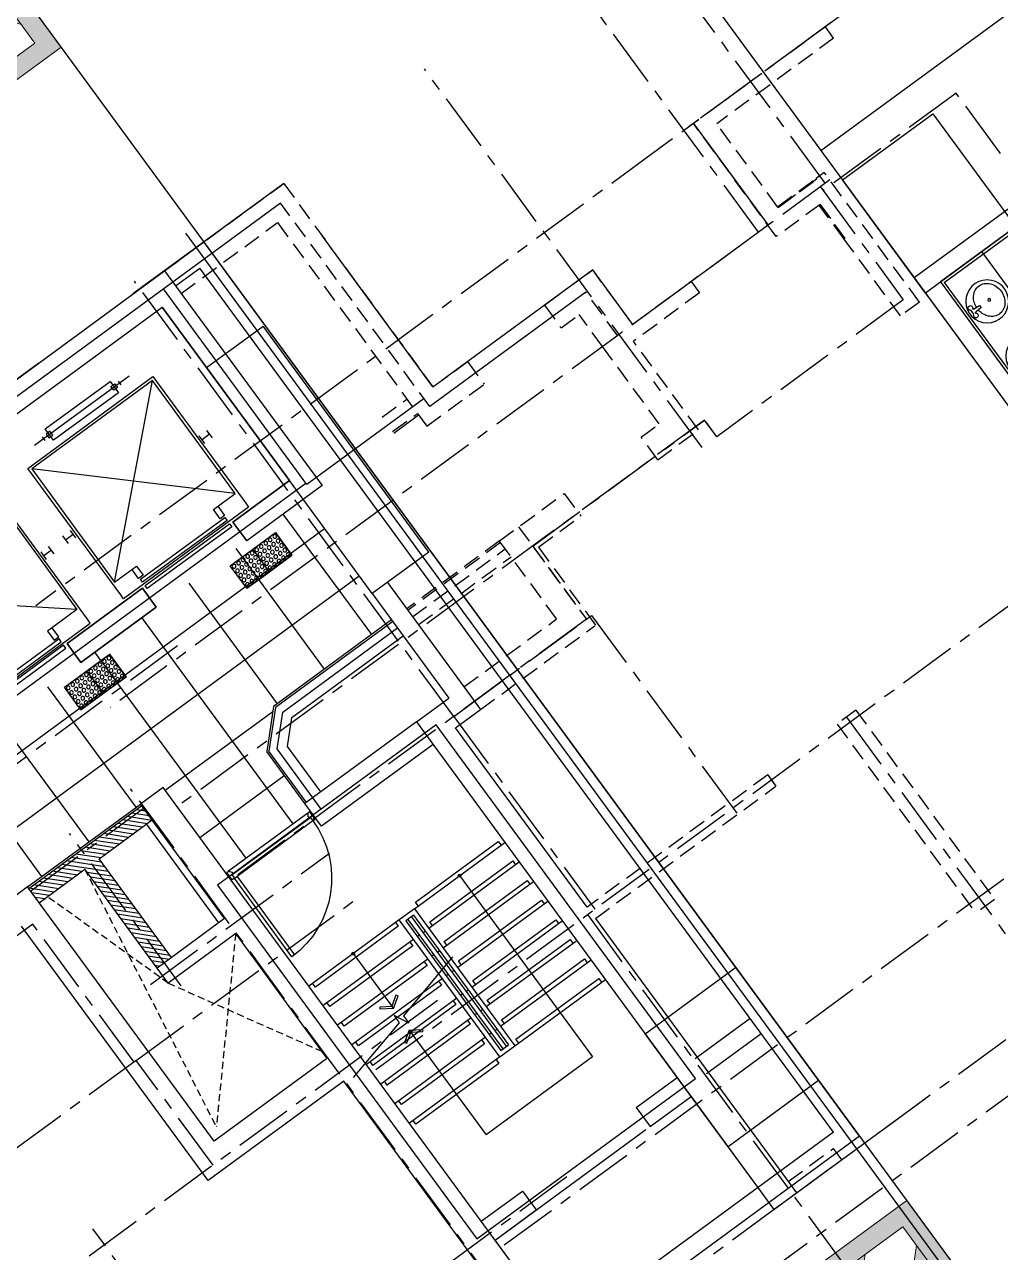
# Model space of a CAD drawing. Header units: millimetres. Extents: x 75184266 to 76346726, y -35077925 to -33679385.
# Drawn here: x 75339834 to 75350275, y -34620292 to -34607154 of the extents above; entities that cross this region are included whole.
import ezdxf

# ---------------------------------------------------------------- set-up
doc = ezdxf.new("R2010")
doc.units = ezdxf.units.MM
doc.header["$LTSCALE"] = 50
doc.header["$MEASUREMENT"] = 0
for name, pattern in [('CENTER', [2, 1.25, -0.25, 0.25, -0.25]), ('HID', [2.3, 1.5, -0.8]), ('HIDDEN2', [0.1875, 0.125, -0.0625]), ('XR-지하3층$0$H', [1.3, 0.8, -0.5]), ('XR-지하3층$0$HIDDEN2', [0.1875, 0.125, -0.0625])]:
    doc.linetypes.add(name, pattern=pattern)
doc.layers.get('0').update_dxf_attribs({"linetype": 'CONTINUOUS'})
doc.layers.get('Defpoints').update_dxf_attribs({"color": 51, "linetype": 'CONTINUOUS'})
for name, color, linetype in [('CEN', 1, 'CENTER'), ('PLAN-ALL-DOOR', 4, 'CONTINUOUS'), ('XR-지하3층$0$1712-PL$0$DOOR', 4, 'CONTINUOUS'), ('XR-지하3층$0$1HIDDEN2', 1, 'XR-지하3층$0$HIDDEN2'), ('XR-지하3층$0$5', 5, 'CONTINUOUS'), ('XR-지하3층$0$AA-XXXX-SYMB', 7, 'CONTINUOUS'), ('XR-지하3층$0$hat', 8, 'CONTINUOUS'), ('XR-지하3층$0$W1', 3, 'CONTINUOUS'), ('XR-지하3층$0$XR-1F-PLAN$0$A-EQP1', 1, 'CONTINUOUS'), ('XR-지하3층$0$XR-1F-PLAN$0$A-FIN6', 6, 'CONTINUOUS'), ('XR-지하3층$0$XR-1F-PLAN$0$A-WAL3', 3, 'CONTINUOUS'), ('XR-지하3층$0$일반주차', 8, 'CONTINUOUS'), ('XR-지하3층$0$장애인', 11, 'CONTINUOUS')]:
    doc.layers.add(name, color=color, linetype=linetype)
doc.layers.add('건축', color=8, linetype='CONTINUOUS', plot=False)

# ---------------------------------------------------------------- blocks, each defined once
blk = doc.blocks.new('XR-지하3층$0$일반형 주차')
at = {"layer": 'XR-지하3층$0$일반주차'}
for p, q in [((750, 3865), (0, 3865)), ((750, 3735), (750, 3865)), ((0, 3735), (750, 3735))]:
    blk.add_line(p, q, dxfattribs=at)
blk.add_lwpolyline([(2300, 5000), (0, 5000), (0, 0), (2300, 0)], close=True, dxfattribs=at)
for centre in [(238, 3800), (563, 3800)]:
    blk.add_circle(centre, 17.5, dxfattribs=at)
blk = doc.blocks.new('XR-지하3층$0$XR-1F-PLAN$0$좌변기')
at = {"layer": 'XR-지하3층$0$XR-1F-PLAN$0$A-EQP1'}
for points in [[(-544, 76), (-544, 111, 0.414214), (-554, 121), (-672, 121, 0.414214), (-682, 111), (-682, -319, 0.414214), (-672, -329), (-554, -329, 0.414214), (-544, -319), (-544, -284)], [(-544, 111, -0.030636), (-266, 76, -0.045977), (-84, 34, -0.042274), (0, 0), (0, -104)], [(-534, -281, 0.029867), (-268, -275, 0.046073), (-88, -233, 0.030504), (-29, -211, 0.291302), (-24, -202), (-23, -105), (-24, -8, 0.291302), (-29, 1, 0.030504), (-88, 23, 0.046073), (-268, 65, 0.029888), (-534, 71)], [(-544, -319, 0.030636), (-266, -284, 0.045977), (-84, -242, 0.042274), (0, -208), (0, -104)]]:
    blk.add_lwpolyline(points, format="xyb", dxfattribs=at)
blk.add_lwpolyline([(-502, -284), (-502, 76), (-682, 76), (-682, -284)], close=True, dxfattribs=at)
for points in [[(-667, 64, 0.336088), (-682, 48), (-682, -256, 0.369332), (-666, -273, 0.014927), (-534, -281), (-534, 71, 0.014968)], [(-496, 67, 0.408431), (-504, 58), (-505, -105), (-504, -268, 0.408431), (-496, -277, 0.024723), (-268, -270, 0.046051), (-89, -228, 0.030519), (-31, -206, 0.289645), (-29, -202), (-28, -105), (-29, -8, 0.289645), (-31, -4, 0.030519), (-89, 18, 0.046051), (-268, 60, 0.024723)]]:
    blk.add_lwpolyline(points, format="xyb", close=True, dxfattribs=at)
blk = doc.blocks.new('XR-지하3층$0$XR-1F-PLAN$0$A$C56F60109')
at = {"layer": 'Defpoints'}
blk.add_line((380, 375), (380, 0), dxfattribs=at)
at = {"layer": 'XR-지하3층$0$XR-1F-PLAN$0$A-EQP1'}
for p, q in [((15, 410), (15, 25)), ((45, 410), (45, 25)), ((715, 410), (715, 25)), ((745, 410), (745, 25)), ((350, 144), (412, 144)), ((380, 175), (380, 113)), ((0, 5), (0, 0)), ((10, 25), (50, 25)), ((10, 25), (10, 15)), ((10, 15), (50, 15)), ((50, 25), (50, 15)), ((60, 5), (60, 0)), ((618, 50), (143, 50)), ((700, 5), (700, 0)), ((750, 25), (710, 25)), ((710, 25), (710, 15)), ((750, 15), (710, 15)), ((750, 25), (750, 15)), ((760, 5), (760, 0))]:
    blk.add_line(p, q, dxfattribs=at)
blk.add_lwpolyline([(568, 375), (618, 325), (618, 0), (143, 0), (143, 325), (193, 375)], close=True, dxfattribs=at)
for points in [[(387, 66), (550, 66), (550, 288, 0.272815), (544, 300, 0.070145), (499, 317, 0.03268), (447, 325, 0.023671), (375, 328, 0.023671), (303, 325, 0.03268), (251, 317, 0.070145), (207, 300, 0.272815), (200, 288), (200, 66), (373, 66)], [(371, 17), (374, 87, -1), (386, 87), (389, 17, -0.414045), (380, 8, -0.414045), (371, 17)]]:
    blk.add_lwpolyline(points, format="xyb", dxfattribs=at)
for centre, radius in [((30, 249), 15), ((730, 249), 15), ((380, 144), 15), ((353, 34), 15.3), ((407, 34), 15.3)]:
    blk.add_circle(centre, radius, dxfattribs=at)
for centre, radius, start, end in [((30, 410), 15, 0, 180), ((730, 410), 15, 0, 180), ((10, 5), 10, 90, 180), ((50, 5), 10, 0, 90), ((710, 5), 10, 90, 180), ((750, 5), 10, 0, 90)]:
    blk.add_arc(centre, radius, start, end, dxfattribs=at)
blk = doc.blocks.new('XR-지하3층$0$XR-1F-PLAN$0$1LAVA01')
at = {"layer": 'XR-지하3층$0$XR-1F-PLAN$0$A-EQP1'}
for p, q in [((-29, -30), (29, -30)), ((-29, -58), (-26, -58)), ((-21, -63), (-14, -139)), ((14, -139), (21, -63)), ((26, -58), (29, -58)), ((-14, -139), (14, -139))]:
    blk.add_line(p, q, dxfattribs=at)
blk.add_lwpolyline([(-18, -100, 0.064435), (-72, -112, 0.091719), (-132, -146, 0.103599), (-172, -198, 0.113912), (-186, -258, 0.113912), (-172, -317, 0.103599), (-132, -369, 0.091719), (-72, -403, 0.084785), (0, -416, 0.084785), (72, -403, 0.091719), (132, -369, 0.103599), (172, -317, 0.113912), (186, -258, 0.113912), (172, -198, 0.103599), (132, -146, 0.091719), (72, -112, 0.064435), (18, -100, 0.084785)], format="xyb", dxfattribs=at)
for centre, radius in [((0, -230), 230), ((0, -258), 15)]:
    blk.add_circle(centre, radius, dxfattribs=at)
for centre, radius, start, end in [((-50, -44), 25, 34.0558, 325.9442), ((-26, -63), 5, 5.3909, 90), ((26, -63), 5, 90, 174.6091), ((50, -44), 25, 214.0558, 145.9442)]:
    blk.add_arc(centre, radius, start, end, dxfattribs=at)
blk = doc.blocks.new('XR-지하3층$0$1712-PL$0$FSD1000')
at = {"layer": 'XR-지하3층$0$1712-PL$0$DOOR', "color": 9}
for p, q in [((25, -101, 0), (865, -101, 0)), ((40, -146, 0), (850, -146, 0))]:
    blk.add_line(p, q, dxfattribs=at)
at = {"layer": 'XR-지하3층$0$1712-PL$0$DOOR', "elevation": 0}
for points in [[(25, 739), (25, -101), (70, -101), (70, 739)], [(-5, -251), (-5, -101), (25, -101), (25, -146), (40, -146), (40, -251)], [(895, -251), (895, -101), (865, -101), (865, -146), (850, -146), (850, -251)]]:
    blk.add_lwpolyline(points, close=True, dxfattribs=at)
at = {"layer": 'XR-지하3층$0$1712-PL$0$DOOR', "color": 9}
blk.add_arc((25, -101, 0), 840, 360, 86.9291, dxfattribs=at)
blk = doc.blocks.new('XR-지하3층$0$A$C0D98130B')
at = {"layer": 'XR-지하3층$0$W1', "ltscale": 0.5}
for p, q in [((-2370, 1630, 0), (271, 3567, 0)), ((330, 3486, 0), (271, 3567, 0)), ((389, 3406, 0), (330, 3486, 0)), ((-2090, 1587, 0), (389, 3406, 0)), ((1636, 1368, 0), (228, 3287, 0)), ((1797, 1487, 0), (389, 3406, 0)), ((-2370, 1630, 0), (-134, -1418, 0)), ((-2090, 1587, 0), (-91, -1139, 0)), ((1796, 1486, 0), (1635, 1368, 0)), ((2329, 761, 0), (2168, 643, 0)), ((2507, 519, 0), (2329, 761, 0)), ((-91, -1139, 0), (2227, 562, 0)), ((2227, 562, 0), (2168, 643, 0)), ((-134, -1418, 0), (2507, 519, 0)), ((929, 354, 0), (848, 294, 0)), ((1203, -189, 0), (848, 294, 0)), ((1284, -130, 0), (929, 354, 0))]:
    blk.add_line(p, q, dxfattribs=at)
at = {"layer": 'XR-지하3층$0$W1', "ltscale": 100}
blk.add_line((-294, -862, 0), (-91, -1139, 0), dxfattribs=at)
at = {"layer": 'XR-지하3층$0$XR-1F-PLAN$0$A-EQP1'}
for p, q in [((364, 1589, 0), (1086, 2118, 0)), ((1103, 2094, 0), (382, 1565, 0)), ((970, 1996, 0), (952, 2020, 0)), ((414, 1588, 0), (396, 1612, 0)), ((13, 1331, 0), (243, 1500, 0)), ((261, 1476, 0), (31, 1307, 0)), ((31, 1307, 0), (13, 1331, 0)), ((-1208, 435, 0), (-712, 799, 0)), ((-695, 775, 0), (-712, 799, 0)), ((-695, 775, 0), (-1191, 411, 0))]:
    blk.add_line(p, q, dxfattribs=at)
at = {"layer": 'XR-지하3층$0$XR-1F-PLAN$0$A-EQP1', "elevation": 0}
for points in [[(941, 2003), (840, 1590), (869, 1583), (970, 1996)], [(416, 1618), (840, 1590), (838, 1561), (414, 1588)], [(-168, 1190), (-269, 777), (-239, 770), (-139, 1183)], [(-693, 805), (-269, 777), (-271, 747), (-695, 775)]]:
    blk.add_lwpolyline(points, close=True, dxfattribs=at)
blk.add_lwpolyline([(-1432, 740), (-1065, 1009, -1), (-1041, 977), (-1408, 707)], format="xyb", dxfattribs=at)
at = {"layer": 'XR-지하3층$0$XR-1F-PLAN$0$A-EQP1', "linetype": 'Continuous', "elevation": 0}
blk.add_lwpolyline([(-91, -1139), (1203, -189), (878, 254), (-416, -695)], close=True, dxfattribs=at)
at = {"layer": 'XR-지하3층$0$XR-1F-PLAN$0$A-FIN6'}
for p, q in [((-585, 2629, 0), (-2036, 1564, 0)), ((237, 1458, 0), (-639, 2651, 0)), ((-2061, 1546, 0), (-609, 2611, 0)), ((-84, -1097, 0), (-2066, 1604, 0)), ((382, 1565, 0), (237, 1458, 0)), ((-84, -1097, 0), (2209, 586, 0))]:
    blk.add_line(p, q, dxfattribs=at)
at = {"layer": 'XR-지하3층$0$XR-1F-PLAN$0$A-WAL3', "ltscale": 5}
for p, q in [((243, 1500, 0), (-615, 2669, 0)), ((364, 1589, 0), (-494, 2758, 0)), ((364, 1589, 0), (243, 1500, 0))]:
    blk.add_line(p, q, dxfattribs=at)
at = {"rotation": 126.293795718509}
blk.add_blockref('XR-지하3층$0$1712-PL$0$FSD1000', (2083, 587, 0), dxfattribs=at)
at = {"layer": 'XR-지하3층$0$XR-1F-PLAN$0$A-EQP1', "rotation": 306.2657939504788}
blk.add_blockref('XR-지하3층$0$XR-1F-PLAN$0$좌변기', (401, 2568, 0), dxfattribs=at)
at = {"layer": 'XR-지하3층$0$XR-1F-PLAN$0$A-EQP1', "extrusion": (0, 0, -1), "xscale": -1, "zscale": -1, "rotation": 143.734870406842}
blk.add_blockref('XR-지하3층$0$XR-1F-PLAN$0$A$C56F60109', (662, 2573, 0), dxfattribs=at)
at = {"layer": 'XR-지하3층$0$XR-1F-PLAN$0$A-EQP1', "xscale": -0.9999999999999996, "rotation": 216.2644652505396}
blk.add_blockref('XR-지하3층$0$XR-1F-PLAN$0$좌변기', (-1107, 1451, 0), dxfattribs=at)
at = {"layer": 'XR-지하3층$0$XR-1F-PLAN$0$A-EQP1', "linetype": 'Continuous', "extrusion": (-4.95176e-11, -5.53307e-11, -1), "zscale": -0.9999999999999998, "rotation": 143.7348703911819}
for p in [(-840, -394, 0), (-253, -824, 0)]:
    blk.add_blockref('XR-지하3층$0$XR-1F-PLAN$0$1LAVA01', p, dxfattribs=at)
blk = doc.blocks.new('XR-지하3층$0$장애인 주차')
at = {"layer": 'XR-지하3층$0$5', "ltscale": 4}
h = blk.add_hatch(color=7, dxfattribs=at)
h.dxf.hatch_style = 1
h.paths.add_polyline_path([(3842, -695), (4402, -695), (4402, -1115), (3842, -1115)])
h.paths.add_polyline_path([(3892, -1065), (4352, -1065), (4352, -745), (3892, -745)], flags=16)
h.paths.add_polyline_path([(3982, -990), (3988, -973), (4011, -981), (4046, -898), (4136, -898), (4137, -881), (4072, -881), (4072, -863), (4138, -863), (4142, -810, -3.72247), (4161, -797), (4152, -916), (4058, -916), (4021, -1003)], flags=0)
h = blk.add_hatch(color=256, dxfattribs=at)
h.dxf.hatch_style = 1
h.paths.add_polyline_path([(4352, -1065), (4352, -745), (3892, -745), (3892, -1065)])
at = {"layer": 'XR-지하3층$0$hat'}
h = blk.add_hatch(color=7, dxfattribs=at)
edge = h.paths.add_edge_path()
edge.add_line((4161, -797), (4152, -916))
edge.add_line((4152, -916), (4058, -916))
edge.add_line((4058, -916), (4021, -1003))
edge.add_line((4021, -1003), (3982, -990))
edge.add_line((3982, -990), (3988, -973))
edge.add_line((3988, -973), (4011, -981))
edge.add_line((4011, -981), (4046, -898))
edge.add_line((4046, -898), (4136, -898))
edge.add_line((4136, -898), (4137, -881))
edge.add_line((4137, -881), (4072, -881))
edge.add_line((4072, -881), (4072, -863))
edge.add_line((4072, -863), (4138, -863))
edge.add_line((4138, -863), (4142, -810))
edge.add_arc((4140, -787), 22.8, -24.8827, 274.9698, ccw=False)
edge = h.paths.add_edge_path()
edge.add_line((4048, -981), (4058, -958))
edge.add_arc((4127, -942), 71.5, 192.8781, 416.1688)
edge.add_line((4167, -882), (4169, -863))
edge.add_arc((4127, -942), 89.2, 206.535, 422.4866, ccw=False)
at = {"layer": 'XR-지하3층$0$장애인', "lineweight": 5, "true_color": 0xffffff}
blk.add_hatch(color=7, dxfattribs=at).paths.add_polyline_path([(2472, 3995), (2472, -1005), (3842, -1005), (3842, -805), (2672, -805), (2672, 3795), (5572, 3795), (5572, -805), (4402, -805), (4402, -1005), (5772, -1005), (5772, 3995)])
h = blk.add_hatch(color=7, dxfattribs=at)
h.paths.add_polyline_path([(5572, 2795), (5572, 3078), (4855, 3795), (4572, 3795)])
h.paths.add_polyline_path([(4572, 3045), (4572, 2762), (5572, 1762), (5572, 2045)])
h.paths.add_polyline_path([(4572, 2012), (4572, 1729), (5572, 729), (5572, 1012)])
h.paths.add_polyline_path([(5572, -304), (5572, -21), (4572, 979), (4572, 696)])
h.paths.add_polyline_path([(4572, -54), (4572, -336), (5041, -805), (5323, -805)])
h = blk.add_hatch(color=7, dxfattribs=at)
h.paths.add_polyline_path([(3763, 2216, -1), (3463, 2216, -1)])
h.paths.add_polyline_path([(3992, 1503, -0.343093), (3870, 1283), (3381, 1194), (3090, 708, -0.931653), (2987, 770), (3330, 1379), (3639, 1415, 0.446048), (3689, 1485), (3600, 1888, -0.596144), (3699, 2009), (4214, 1851), (4443, 1569, -0.883364), (4355, 1493), (4151, 1741), (3925, 1810)])
h.paths.add_polyline_path([(4053, 1393), (4055, 1528, -1.526545), (3257, 820), (3348, 969, 1.638056)])
at = {"layer": 'XR-지하3층$0$1HIDDEN2', "color": 11}
for points in [[(4161, -797), (4152, -916), (4058, -916), (4021, -1003), (3982, -990), (3988, -973), (4011, -981), (4046, -898), (4136, -898), (4137, -881), (4072, -881), (4072, -863), (4138, -863), (4142, -810)], [(4167, -882), (4169, -863)]]:
    blk.add_lwpolyline(points, dxfattribs=at)
for centre, radius, start, end in [((4140, -787), 22.8, 335.1173, 274.9698), ((4127, -942), 89.2, 206.535, 62.4866), ((4127, -942), 71.5, 192.8781, 56.1688)]:
    blk.add_arc(centre, radius, start, end, dxfattribs=at)
at = {"layer": 'XR-지하3층$0$5', "lineweight": 5}
for p, q in [((4572, 3795), (4572, -805)), ((5572, 2795), (4572, 3795)), ((5572, 3078), (4855, 3795)), ((5572, 2045), (4572, 3045)), ((5572, 1762), (4572, 2762)), ((5572, 1012), (4572, 2012)), ((5572, 729), (4572, 1729)), ((5572, -21), (4572, 979)), ((5572, -304), (4572, 696)), ((5323, -805), (4572, -54)), ((5041, -805), (4572, -336))]:
    blk.add_line(p, q, dxfattribs=at)
at = {"layer": 'XR-지하3층$0$5', "ltscale": 4}
for p, q in [((4165, -1005), (4165, -805)), ((4165, -805), (4165, -905))]:
    blk.add_line(p, q, dxfattribs=at)
at = {"layer": 'XR-지하3층$0$5', "lineweight": 5}
for points in [[(3842, -1005), (2472, -1005), (2472, 3995), (5772, 3995), (5772, -1005), (4402, -1005)], [(3842, -805), (2672, -805), (2672, 3795), (5572, 3795), (5572, -805), (4402, -805)]]:
    blk.add_lwpolyline(points, dxfattribs=at)
at = {"layer": 'XR-지하3층$0$5', "ltscale": 4}
for points in [[(3842, -695), (3842, -1115), (4402, -1115), (4402, -695)], [(3892, -745), (3892, -1065), (4352, -1065), (4352, -745)]]:
    blk.add_lwpolyline(points, close=True, dxfattribs=at)
at = {"layer": 'XR-지하3층$0$장애인', "color": 8, "lineweight": 5}
for p, q in [((3699, 2009, 0), (4214, 1851, 0)), ((3689, 1485), (3600, 1888, 0)), ((4214, 1851, 0), (4443, 1569, 0)), ((3925, 1810, 0), (4151, 1741, 0)), ((4151, 1741, 0), (4355, 1493, 0)), ((4055, 1528), (4053, 1393)), ((3348, 969), (3257, 820))]:
    blk.add_line(p, q, dxfattribs=at)
at = {"layer": 'XR-지하3층$0$장애인', "color": 7, "lineweight": 5}
for points in [[(3523, 2720), (2773, 2720), (2773, 2870), (3523, 2870)], [(4473, 2720), (3723, 2720), (3723, 2870), (4473, 2870)]]:
    blk.add_lwpolyline(points, close=True, dxfattribs=at)
at = {"layer": 'XR-지하3층$0$장애인', "color": 8, "lineweight": 5, "extrusion": (0.976964, 0.213404, 0), "elevation": 4221}
blk.add_lwpolyline([(617, 0), (931, 0)], dxfattribs=at)
at = {"layer": 'XR-지하3층$0$장애인', "color": 8, "lineweight": 5}
for points in [[(3992, 1503, -0.343093), (3870, 1283), (3381, 1194), (3094, 715)], [(3094, 715, -1.000002), (2987, 770), (3330, 1379), (3640, 1415)]]:
    blk.add_lwpolyline(points, format="xyb", dxfattribs=at)
blk.add_circle((3613, 2216), 150, dxfattribs=at)
for centre, radius, start, end in [((3682, 1922, 0), 88.4, 79.1143, 202.3185), ((3810, 1000), 582, 198.006, 65.0949), ((3632, 1473), 57.7, 276.2786, 12.4353), ((4394, 1537, 0), 58.8, 227.9655, 33.7904), ((3809, 1000), 462, 183.8525, 58.2396)]:
    blk.add_arc(centre, radius, start, end, dxfattribs=at)
blk = doc.blocks.new('XR-지하3층$0$점형블럭')
at = {"layer": 'XR-지하3층$0$AA-XXXX-SYMB', "color": 9, "ltscale": 5}
for p, q in [((300, 300), (0, 300)), ((0, 300), (0, 0)), ((300, 300), (300, 0)), ((300, 0), (0, 0))]:
    blk.add_line(p, q, dxfattribs=at)
at = {"layer": 'XR-지하3층$0$AA-XXXX-SYMB', "color": 9, "ltscale": 2}
for centre in [(30, 270), (90, 270), (150, 270), (210, 270), (270, 270), (30, 210), (30, 150), (90, 210), (90, 150), (150, 210), (150, 150), (210, 210), (210, 150), (270, 210), (270, 150), (30, 90), (30, 30), (90, 90), (90, 30), (150, 90), (150, 30), (210, 90), (210, 30), (270, 90), (270, 30)]:
    blk.add_circle(centre, 20, dxfattribs=at)
blk = doc.blocks.new('A$C5C415861-flat-1')
at = {"layer": 'PLAN-ALL-DOOR', "ltscale": 10}
for p, q in [((-546, 1036), (-546, -4)), ((-511, -4), (-511, 1036)), ((-576, -4), (-576, -104)), ((-546, -4), (-576, -4)), ((-576, -104), (-551, -104)), ((-551, -104), (-531, -74)), ((-546, -46), (-546, -4)), ((-531, -46), (-546, -46)), ((-531, -74), (-531, -46)), ((479, -74), (479, -46)), ((479, -46), (494, -46)), ((499, -104), (479, -74)), ((494, -46), (494, -4)), ((494, -4), (524, -4)), ((524, -104), (499, -104)), ((524, -4), (524, -104))]:
    blk.add_line(p, q, dxfattribs=at)
at = {"layer": 'PLAN-ALL-DOOR', "color": 8}
for p, q in [((499, -104), (-551, -104)), ((479, -46), (-531, -46)), ((494, -4), (-511, -4))]:
    blk.add_line(p, q, dxfattribs=at)
at = {"layer": 'PLAN-ALL-DOOR'}
blk.add_line((-546, -4), (-511, -4), dxfattribs=at)
at = {"layer": 'PLAN-ALL-DOOR', "color": 8, "ltscale": 10}
blk.add_arc((-546, -4), 1040, 0, 90, dxfattribs=at)

msp = doc.modelspace()

# ---------------------------------------------------------------- hatches: boundary and pattern name
at = {"layer": '건축', "ltscale": 100}
h = msp.add_hatch(dxfattribs=at)
h.set_pattern_fill('NET', color=256, scale=5000, angle=36.25067)
h.set_pattern_definition([(36.2506746, (-7667789.64, -52797022.9), (-369.574465, 504.023526), []), (126.2506746, (-7667789.64, -52797022.9), (-504.023526, -369.574465), [])])
h.paths.add_polyline_path([(75338533.2, -34615188.6), (75336936.7, -34613011.1), (75337267.3, -34612768.7), (75335858.1, -34610826), (75334709.4, -34611655.9), (75334818.7, -34611805), (75333846.6, -34612517.7), (75337793.7, -34617900.6), (75341317.9, -34615316.9), (75341989, -34616232.2), (75342892.3, -34615570), (75342424.8, -34614932.4), (75342498.9, -34614451.1), (75343761.6, -34613525.3), (75342815.5, -34612235), (75338863.8, -34615132.2), (75338952.5, -34615253.1), (75338710.5, -34615430.5)])
at = {"layer": '건축', "ltscale": 0.5}
h = msp.add_hatch(dxfattribs=at)
h.set_pattern_fill('ANSI31', color=256, scale=350, angle=-53.75323, style=0)
h.set_pattern_definition([(351.246774545, (57405222.135, 45480485.164), (6.657832369, 43.24044135), [])])
h.paths.add_polyline_path([(75340478.4, -34616192.8), (75341252.9, -34617249.3), (75341406.1, -34617136.9), (75340631.6, -34616080.5), (75341200.2, -34615663.6), (75341087.8, -34615510.4), (75339878.1, -34616397.3), (75339990.4, -34616550.5)])

# ---------------------------------------------------------------- linework, layer by layer
at = {"layer": 'CEN', "ltscale": 10}
for p, q in [((75346621.4, -34608483.8), (75339953.2, -34613372.5)), ((75346195.9, -34610469.6), (75340751.4, -34614461.3)), ((75345271.2, -34612734.7), (75347110, -34611386.6)), ((75345448.7, -34612604.6), (75341508.2, -34615493.6)), ((75344425.4, -34614557.6), (75345901.2, -34613475.6)), ((75345844.8, -34613517), (75342081.7, -34616275.8)), ((75341471.9, -34613802.8), (75329412, -34622644.5)), ((75344425.4, -34614557.6), (75345936.1, -34616618.2)), ((75347937.4, -34624836.2), (75340969.2, -34615331.7)), ((75339898.8, -34616425.5), (75341116.6, -34615532.7)), ((75341510.6, -34617440.1), (75340315.9, -34615810.6)), ((75341181.8, -34617425.4), (75343097.9, -34616020.6)), ((75339922.9, -34616779.8), (75337979.3, -34618204.7)), ((75341005, -34618255.6), (75339922.9, -34616779.8)), ((75345855.4, -34616677.3), (75349772.2, -34622019.7)), ((75344253.8, -34617597.3), (75338090.4, -34622115.9)), ((75341029.1, -34618237.9), (75338900, -34619798.8)), ((75341851, -34619358.9), (75341029.1, -34618237.9)), ((75345637.4, -34619484.5), (75339490.1, -34623991.3)), ((75345429.3, -34626675.1), (75340565.5, -34620041))]:
    msp.add_line(p, q, dxfattribs=at)
for points in [[(75352490.7, -34604180.7), (75346937, -34608252.4)], [(75348401.7, -34608852.5), (75346317.8, -34606010.2)], [(75347687.9, -34609375.8), (75345604.1, -34606533.4)], [(75347082.8, -34611679.3), (75344112.1, -34607627.3)], [(75347571.2, -34607787.4), (75346621.4, -34608483.8)], [(75349802.2, -34607887.7), (75348378.8, -34608931.3)], [(75350275.2, -34608532.9), (75349802.2, -34607887.7)], [(75348450, -34608817), (75346195.9, -34610469.6)], [(75348349.2, -34608891), (75349236.1, -34610100.7)], [(75344425.4, -34614557.6), (75341011.2, -34609900.7)], [(75349236.1, -34610100.7), (75347240.1, -34611564.1)], [(75349236.1, -34610100.7), (75347240.1, -34611564.1)], [(75347240.1, -34611564.1), (75347110, -34611386.6), (75345271.2, -34612734.7)], [(75343592.4, -34618336.4), (75351000.7, -34612905)], [(75345901.2, -34613475.6), (75347459.2, -34615600.7)], [(75348627.5, -34614564.3), (75352582.8, -34619959.2)], [(75344967.1, -34620211.5), (75352375.4, -34614780.1)], [(75345794.9, -34621340.5), (75353437, -34615737.7)], [(75346090.5, -34621743.8), (75353611.7, -34616229.7)], [(75341029.1, -34618237.9), (75343432, -34616476.3)]]:
    msp.add_lwpolyline(points, dxfattribs=at)
at = {"layer": '건축'}
for p, q in [((75333997.7, -34598902.5), (75360575.1, -34635153.6)), ((75342305.2, -34600251.7), (75363494.5, -34629153.6)), ((75336936.7, -34613011.1), (75341332.1, -34609788.7)), ((75345839.8, -34610017.7), (75344170.4, -34611241.7)), ((75342667.7, -34612033.4), (75341307.8, -34610178.5)), ((75340954.8, -34610914.7), (75339938.6, -34611659.7)), ((75340797.8, -34613119.1), (75341201.3, -34610963.3)), ((75340868.8, -34611008.7), (75340839.2, -34610968.4)), ((75341814.1, -34611537), (75341733.4, -34611596.2)), ((75341843.6, -34611577.4), (75341784.5, -34611496.7)), ((75340054.2, -34611605.9), (75340024.7, -34611565.6)), ((75341763, -34611636.5), (75341703.9, -34611555.8)), ((75342088.2, -34612173.1), (75339910.9, -34611909.4)), ((75342062.9, -34612476.8), (75342667.7, -34612033.4)), ((75340383.9, -34612647.6), (75340324.8, -34612566.9)), ((75342210.7, -34612678.4), (75342062.9, -34612476.8)), ((75340303.3, -34612706.7), (75340244.1, -34612626)), ((75340273.7, -34612666.4), (75340354.3, -34612607.2)), ((75340069.4, -34612878.1), (75340010.3, -34612797.5)), ((75340120.5, -34612778.7), (75340039.8, -34612837.8)), ((75340150, -34612819), (75340090.9, -34612738.4)), ((75341242.9, -34613387.9), (75341095.1, -34613186.3)), ((75340394.6, -34613414.7), (75338056, -34613269.3)), ((75343761.6, -34613525.3), (75342498.9, -34614451.1)), ((75342596.1, -34614510), (75343823.7, -34613610)), ((75340436.4, -34613979.2), (75340288.6, -34613777.6)), ((75342498.9, -34614451.1), (75342424.8, -34614932.4)), ((75344026.7, -34614614.3), (75347852.2, -34619832.2)), ((75342833.1, -34615489.4), (75342424.8, -34614932.4)), ((75344204.1, -34614856.2), (75343010.5, -34615731.3)), ((75341317.9, -34615316.9), (75341076, -34615494.2)), ((75345702.2, -34621296.9), (75341317.9, -34615316.9)), ((75341974.7, -34616720.1), (75341076, -34615494.2)), ((75341914.2, -34616764.4), (75341139.7, -34615708)), ((75339866.3, -34616381.1), (75337374.3, -34618208.2)), ((75341861.8, -34619103), (75339866.3, -34616381.1)), ((75344005, -34616614.2), (75343843.7, -34616732.4)), ((75344005, -34616614.2), (75345081.1, -34618082)), ((75341974.7, -34616720.1), (75341252.9, -34617249.3)), ((75344919.8, -34618200.2), (75343843.7, -34616732.4)), ((75345942, -34616719.2), (75348094.2, -34619654.8)), ((75341797.2, -34619522.3), (75339801.7, -34616800.5)), ((75342093, -34616881.4), (75341371.2, -34617410.6)), ((75343071.5, -34618216.1), (75342093, -34616881.4)), ((75341371.2, -34617410.6), (75341252.9, -34617249.3)), ((75343063.4, -34618222), (75341861.8, -34619103)), ((75343248.9, -34618458.1), (75341797.2, -34619522.3)), ((75345371.5, -34621353.3), (75343248.9, -34618458.1)), ((75346378, -34618743.1, 0), (75346525.8, -34618944.7, 0)), ((75345160.2, -34619635.9, 0), (75345308, -34619837.5, 0)), ((75347852.2, -34619832.2), (75348094.2, -34619654.8))]:
    msp.add_line(p, q, dxfattribs=at)
at = {"layer": '건축', "linetype": 'HIDDEN2', "ltscale": 30}
for p, q in [((75348401.9, -34607178.4), (75346990.5, -34608213.1)), ((75348490.5, -34607299.4), (75348401.9, -34607178.4)), ((75341332.1, -34609788.7), (75342606.3, -34608854.5)), ((75342606.3, -34608854.5), (75344202.7, -34611032)), ((75344170.4, -34611241.7), (75342574, -34609064.2)), ((75348345.2, -34609079.9), (75347877.4, -34609422.9)), ((75342541.7, -34609273.8), (75344138.1, -34611451.3)), ((75346179.8, -34610481.5), (75345839.8, -34610017.7)), ((75347054.8, -34610025.9), (75346349.1, -34610543.3)), ((75346624.6, -34611426.4), (75346018.5, -34610599.7)), ((75347043.9, -34611490.9), (75346349.1, -34610543.3)), ((75344573.7, -34610760), (75344751.1, -34611002)), ((75346431, -34611568.3), (75346624.6, -34611426.4)), ((75346608.4, -34611810.2), (75347043.9, -34611490.9)), ((75344914.8, -34612679.8), (75345608.4, -34612171.3)), ((75345334.1, -34612744.4), (75345785.8, -34612413.3)), ((75345120.5, -34612529.1), (75345844.8, -34613517)), ((75344914.8, -34612679.8), (75343922.9, -34613407.1)), ((75344926.6, -34612696), (75343934.7, -34613423.2)), ((75343985, -34613491.8), (75344976.9, -34612764.5)), ((75344047, -34613576.4), (75345039, -34612849.2)), ((75345271.2, -34612734.7), (75345844.8, -34613517)), ((75348728.4, -34614490.4), (75350212.4, -34616514.7)), ((75348526.7, -34614638.2), (75350010.8, -34616662.5)), ((75347784.8, -34615182.2), (75347873.5, -34615303.2)), ((75345942, -34616719.2), (75347873.5, -34615303.2)), ((75348005.5, -34619533.8), (75348485.3, -34619182)), ((75348485.3, -34619182), (75348574, -34619303)), ((75348094.2, -34619654.8), (75348574, -34619303))]:
    msp.add_line(p, q, dxfattribs=at)
at = {"layer": '건축', "ltscale": 20}
msp.add_line((75350063.4, -34620989, 0), (75341559.9, -34609386.6, 0), dxfattribs=at)
at = {"layer": '건축', "ltscale": 0.5}
for p, q in [((75341332.1, -34609788.7), (75341752.8, -34609480.2)), ((75348768.1, -34619049.1), (75341752.8, -34609480.2)), ((75341450.3, -34609950), (75341709.7, -34609759.8)), ((75348488.6, -34619006.1), (75341709.7, -34609759.8)), ((75341780.8, -34610823.7), (75342385.7, -34610380.2)), ((75344159.5, -34612799.6), (75342385.7, -34610380.2)), ((75343554.6, -34613243.1), (75342667.7, -34612033.4)), ((75344159.5, -34612799.6), (75343554.6, -34613243.1)), ((75343773.4, -34613541.5), (75342517.4, -34614462.3)), ((75342693.2, -34614569), (75343885.7, -34613694.7)), ((75342517.4, -34614462.3), (75342445.8, -34614927.2)), ((75342645.6, -34614878.4), (75342693.2, -34614569)), ((75342849.3, -34615477.5), (75342445.8, -34614927.2)), ((75343002.5, -34615365.2), (75342645.6, -34614878.4)), ((75344204.1, -34614856.2), (75343010.5, -34615731.3)), ((75346474.6, -34617953.1), (75347442.3, -34617243.6)), ((75347442.3, -34617243.6), (75348329.2, -34618453.3)), ((75347597.4, -34617790.4), (75347010.4, -34618220.8)), ((75347361.5, -34619162.8), (75346474.6, -34617953.1)), ((75347715.6, -34617951.7), (75347128.6, -34618382.1)), ((75346378, -34618743.1, 0), (75346817.5, -34618420.9)), ((75348329.2, -34618453.3), (75347361.5, -34619162.8)), ((75348488.6, -34619006.1), (75344170.4, -34622171.9)), ((75348768.1, -34619049.1), (75344450, -34622214.9)), ((75344720.7, -34619958.2), (75345160.2, -34619635.9, 0)), ((75344868.5, -34620159.8), (75345308, -34619837.5))]:
    msp.add_line(p, q, dxfattribs=at)
at = {"layer": '건축', "ltscale": 3}
for p, q in [((75339878.1, -34616397.3), (75341087.8, -34615510.4)), ((75340631.6, -34616080.5), (75341200.2, -34615663.6)), ((75341406.1, -34617136.9), (75340631.6, -34616080.5)), ((75339990.4, -34616550.5), (75340478.4, -34616192.8)), ((75341252.9, -34617249.3), (75340478.4, -34616192.8))]:
    msp.add_line(p, q, dxfattribs=at)
at = {"layer": '건축', "linetype": 'HID'}
for p, q in [((75340478.4, -34616192.8), (75341885.5, -34618949.3)), ((75341371.2, -34617410.6), (75340079.1, -34616485.5)), ((75342093, -34616881.4), (75341885.5, -34618949.3)), ((75341371.2, -34617410.6), (75342998.4, -34618133.3))]:
    msp.add_line(p, q, dxfattribs=at)
at = {"layer": '건축', "linetype": 'XR-지하3층$0$H', "ltscale": 50}
for points in [[(75354668.2, -34602584.3), (75346990.5, -34608213.1), (75347788.7, -34609301.9), (75346341.1, -34610363.2), (75345912.4, -34609778.5), (75344202.7, -34611032), (75342606.3, -34608854.5), (75336936.7, -34613011.1), (75338533.2, -34615188.6), (75336137.9, -34616944.6), (75333225.9, -34612972.7), (75334818.7, -34611805), (75333523.9, -34610038.8), (75334007.8, -34609684), (75329993.1, -34604208.1)], [(75336676.1, -34629712.2), (75342156.1, -34625694.6), (75343623.9, -34624618.5), (75342766.6, -34623449.1), (75345702.2, -34621296.9), (75344868.5, -34620159.8), (75346965.3, -34618622.5), (75347852.2, -34619832.2), (75352816.1, -34616193)]]:
    msp.add_lwpolyline(points, dxfattribs=at)
at = {"layer": '건축', "linetype": 'HIDDEN2', "ltscale": 30}
for points in [[(75348490.5, -34607299.4), (75347240.5, -34608215.9)], [(75347877.4, -34609422.9), (75346990.5, -34608213.1)], [(75347890.9, -34609103), (75347240.5, -34608215.9)], [(75348390.9, -34608736.4), (75348302.2, -34608801.4)], [(75349407.9, -34610123.5), (75348390.9, -34608736.4)], [(75347890.9, -34609103), (75347896.8, -34609111.1), (75348308.1, -34608809.5), (75348302.2, -34608801.4)], [(75348603.2, -34609448.8), (75348611.2, -34609442.8), (75348345.2, -34609079.9), (75348337.1, -34609085.8)], [(75341509.4, -34610030.6), (75342541.7, -34609273.8)], [(75349206.3, -34610271.4), (75348603.2, -34609448.8)], [(75345396.3, -34610156.9), (75345912.4, -34609778.5)], [(75346341.1, -34610363.2), (75345912.4, -34609778.5)], [(75346966.1, -34609905), (75346341.1, -34610363.2)], [(75346966.1, -34609905), (75347054.8, -34610025.9)], [(75345396.3, -34610156.9), (75345573.7, -34610398.9)], [(75345396.3, -34610156.9), (75345573.7, -34610398.9)], [(75349407.9, -34610123.5), (75349206.3, -34610271.4)], [(75345573.7, -34610398.9), (75345767.2, -34610257)], [(75346018.5, -34610599.7), (75345767.2, -34610257)], [(75344202.7, -34611032), (75344573.7, -34610760)], [(75344573.7, -34610760), (75344751.1, -34611002)], [(75344138.1, -34611451.3), (75344751.1, -34611002)], [(75343659.1, -34611356.1), (75343925.3, -34611161)], [(75343771.5, -34611509.3), (75344037.6, -34611314.2)], [(75347240.1, -34611564.1), (75347110, -34611386.6)], [(75346608.4, -34611810.2), (75346431, -34611568.3)], [(75345608.4, -34612171.3), (75345785.8, -34612413.3)], [(75345526.8, -34613514.5), (75344914.8, -34612679.8)], [(75345946.1, -34613579.1), (75345334.1, -34612744.4)], [(75344534.8, -34614241.8), (75345526.8, -34613514.5)], [(75344712.2, -34614483.7), (75345934, -34613588)], [(75348728.4, -34614490.4), (75348526.7, -34614638.2)], [(75347784.8, -34615182.2), (75345853.3, -34616598.3)], [(75347796.6, -34615198.3), (75347873.5, -34615303.2)], [(75350212.4, -34616514.7), (75350010.8, -34616662.5)]]:
    msp.add_lwpolyline(points, dxfattribs=at)
at = {"layer": '건축', "elevation": 0}
msp.add_lwpolyline([(75350439.7, -34609317.5), (75349471.9, -34610027), (75348585, -34608817.3), (75349552.8, -34608107.8)], close=True, dxfattribs=at)
at = {"layer": '건축', "linetype": 'HIDDEN2', "ltscale": 30}
for points in [[(75347896.8, -34609111.1), (75347890.9, -34609103), (75348302.2, -34608801.4), (75348308.1, -34608809.5)], [(75348337.1, -34609085.8), (75348345.2, -34609079.9), (75348611.2, -34609442.8), (75348603.2, -34609448.8)]]:
    msp.add_lwpolyline(points, close=True, dxfattribs=at)
at = {"layer": '건축'}
for points in [[(75342574, -34609064.2), (75337146.4, -34613043.4)], [(75341332.1, -34609788.7), (75343017.2, -34612087.2)], [(75342854.3, -34612076.4), (75341319.9, -34609983.6)], [(75339320.8, -34614487.1), (75338716, -34614930.5), (75337356.1, -34613075.7), (75341307.8, -34610178.5), (75342667.7, -34612033.4), (75342062.9, -34612476.8)], [(75341902.7, -34612309.1), (75341973.6, -34612405.8), (75341925.2, -34612441.3), (75341854.3, -34612344.5), (75342088.2, -34612173.1), (75341201.3, -34610963.3), (75339910.9, -34611909.4), (75340797.8, -34613119.1), (75341031.7, -34612947.6), (75341102.6, -34613044.4), (75341054.2, -34613079.9), (75340983.3, -34612983.1)], [(75344108.3, -34611157), (75342854.3, -34612076.4)], [(75343783.3, -34611525.5), (75344049.4, -34611330.3)], [(75338668.9, -34615120), (75342842.4, -34612060.3)], [(75343017.2, -34612087.2), (75342210.7, -34612678.4)], [(75339209, -34614283.9), (75339280, -34614380.7), (75339328.4, -34614345.2), (75339257.4, -34614248.4), (75338942.9, -34614479), (75338056, -34613269.3), (75339507.7, -34612205), (75340394.6, -34613414.7), (75340080, -34613645.3), (75340151, -34613742.1), (75340199.4, -34613706.6), (75340128.4, -34613609.8)], [(75342062.9, -34612476.8), (75342210.7, -34612678.4)], [(75341095.1, -34613186.3), (75340288.6, -34613777.6)], [(75340288.6, -34613777.6), (75341095.1, -34613186.3)], [(75341095.1, -34613186.3), (75341242.9, -34613387.9)], [(75341242.9, -34613387.9), (75340436.4, -34613979.2)], [(75340436.4, -34613979.2), (75341242.9, -34613387.9)], [(75340288.6, -34613777.6), (75340436.4, -34613979.2)], [(75344026.7, -34614614.3), (75344373.5, -34614360)], [(75343006.5, -34615548.2), (75342535.2, -34614905.4), (75342596.1, -34614510)], [(75344446.1, -34614678.9), (75344712.2, -34614483.7)], [(75345853.3, -34616598.3), (75344446.1, -34614678.9)], [(75343010.5, -34615731.3), (75342833.1, -34615489.4)], [(75344005, -34616614.2), (75344972.8, -34615904.7)], [(75344045.3, -34616584.6), (75344015.7, -34616544.3), (75344902.9, -34615893.9), (75344932.4, -34615934.2)], [(75344158.7, -34616823.9), (75345126.5, -34616114.3)], [(75344199, -34616794.3), (75344169.5, -34616754), (75345056.6, -34616103.6), (75345086.2, -34616143.9)], [(75344488.9, -34616259.4), (75345910.9, -34618199)], [(75344312.4, -34617033.5), (75345280.2, -34616324)], [(75344352.8, -34617004), (75344323.2, -34616963.7), (75345210.3, -34616313.3), (75345239.9, -34616353.6)], [(75344466.2, -34617243.2), (75345433.9, -34616533.7)], [(75344506.5, -34617213.7), (75344476.9, -34617173.3), (75345364.1, -34616522.9), (75345393.6, -34616563.3)], [(75343843.7, -34616732.4), (75342875.9, -34617441.9)], [(75343803.4, -34616762), (75343832.9, -34616802.3), (75342945.8, -34617452.7), (75342916.2, -34617412.4)], [(75343994.2, -34616684.1), (75343913.6, -34616743.2)], [(75343913.6, -34616743.2), (75344930.5, -34618130.3)], [(75343933.7, -34616728.4), (75344950.7, -34618115.5)], [(75344991, -34618086), (75343974.1, -34616698.8)], [(75343994.2, -34616684.1), (75345011.2, -34618071.2)], [(75344619.9, -34617452.9), (75345587.7, -34616743.4)], [(75344660.2, -34617423.3), (75344630.7, -34617383), (75345517.8, -34616732.6), (75345547.3, -34616773)], [(75344057.9, -34616897.8), (75344037.7, -34616912.5)], [(75344098.2, -34616868.2), (75344118.4, -34616853.4)], [(75343997.4, -34616942.1), (75343029.6, -34617651.6)], [(75343957.1, -34616971.7), (75343986.7, -34617012), (75343099.5, -34617662.4), (75343070, -34617622.1)], [(75344773.6, -34617662.6), (75345741.4, -34616953.1)], [(75344813.9, -34617633), (75344784.4, -34617592.7), (75345671.5, -34616942.3), (75345701.1, -34616982.6)], [(75344151.1, -34617151.8), (75343183.4, -34617861.3)], [(75344110.8, -34617181.4), (75344140.4, -34617221.7), (75343253.3, -34617872.1), (75343223.7, -34617831.7)], [(75343349.7, -34617094.6), (75343781.3, -34617683.3)], [(75344411.2, -34617128.7), (75343887.4, -34617760.9), (75343944, -34617838.2), (75343787.2, -34617758.2), (75343843.8, -34617835.5), (75343351.4, -34618420.3)], [(75344211.6, -34617107.4), (75344191.5, -34617122.2)], [(75344252, -34617077.9), (75344272.1, -34617063.1)], [(75344927.4, -34617872.3), (75345895.1, -34617162.8)], [(75344967.7, -34617842.7), (75344938.1, -34617802.4), (75345825.2, -34617152), (75345854.8, -34617192.3)], [(75344365.4, -34617317.1), (75344345.2, -34617331.9)], [(75344405.7, -34617287.6), (75344425.8, -34617272.8)], [(75344304.9, -34617361.5), (75343337.1, -34618071)], [(75344264.5, -34617391), (75344294.1, -34617431.4), (75343407, -34618081.8), (75343377.4, -34618041.4)], [(75345081.1, -34618082), (75346048.9, -34617372.4)], [(75345121.4, -34618052.4), (75345091.8, -34618012.1), (75345979, -34617361.7), (75346008.5, -34617402)], [(75344458.6, -34617571.2), (75343490.8, -34618280.7)], [(75343781.3, -34617683.3), (75343831.1, -34617548.5), (75343806.5, -34617541.4), (75343762.1, -34617657)], [(75344519.1, -34617526.8), (75344498.9, -34617541.6)], [(75344559.4, -34617497.3), (75344579.6, -34617482.5)], [(75344418.3, -34617600.7), (75344447.8, -34617641), (75343560.7, -34618291.4), (75343531.2, -34618251.1)], [(75343781.3, -34617683.3), (75343637.8, -34617690.2), (75343638.4, -34617664.6), (75343762.1, -34617657)], [(75344713.1, -34617706.9), (75344733.3, -34617692.2)], [(75344612.3, -34617780.8), (75343644.6, -34618490.4)], [(75344572, -34617810.4), (75344601.6, -34617850.7), (75343714.4, -34618501.1), (75343684.9, -34618460.8)], [(75344672.8, -34617736.5), (75344652.7, -34617751.3)], [(75343949.3, -34617912.4), (75343899.6, -34618047.2), (75343924.1, -34618054.3), (75343968.6, -34617938.7)], [(75343949.3, -34617912.4), (75344092.8, -34617905.5), (75344092.2, -34617931.1), (75343968.6, -34617938.7)], [(75343949.3, -34617912.4), (75344771.7, -34619034.2)], [(75344826.5, -34617946.2), (75344806.4, -34617961)], [(75344866.9, -34617916.6), (75344887, -34617901.8)], [(75344766.1, -34617990.5), (75343798.3, -34618700)], [(75344725.7, -34618020.1), (75344755.3, -34618060.4), (75343868.2, -34618710.8), (75343838.6, -34618670.5)], [(75344919.8, -34618200.2), (75345081.1, -34618082)], [(75344930.5, -34618130.3), (75345011.2, -34618071.2)], [(75344960.1, -34618170.6), (75345040.8, -34618111.5)], [(75344919.8, -34618200.2), (75343952, -34618909.7)], [(75344879.5, -34618229.8), (75344909, -34618270.1), (75344021.9, -34618920.5), (75343992.3, -34618880.2)], [(75345910.9, -34618199), (75344771.7, -34619034.2)]]:
    msp.add_lwpolyline(points, dxfattribs=at)
for points in [[(75341207.7, -34610921.4), (75342201.1, -34612276.3), (75342201.1, -34612276.3), (75342230.6, -34612316.6), (75340891.9, -34613298.1), (75340862.3, -34613257.8), (75340862.3, -34613257.8), (75339869, -34611902.9)], [(75340837.8, -34611093.4), (75340144.3, -34611601.9), (75340055.6, -34611480.9), (75340749.1, -34610972.4)], [(75340828.4, -34611038.3), (75340788.1, -34611067.9), (75340758.5, -34611027.5), (75340798.9, -34610998)], [(75340094.5, -34611576.3), (75340134.9, -34611546.8), (75340105.3, -34611506.5), (75340065, -34611536)], [(75338014.1, -34613262.8), (75339007.4, -34614617.7), (75339007.4, -34614617.7), (75339037, -34614658), (75340537, -34613558.3), (75340507.4, -34613517.9), (75340507.4, -34613517.9), (75339514.1, -34612163.1)], [(75342000.4, -34612459.3), (75341097.2, -34613121.5), (75341073.5, -34613089.3), (75341976.8, -34612427.1)], [(75342050.1, -34612527.1), (75341146.9, -34613189.3), (75341123.2, -34613157), (75342026.5, -34612494.8)], [(75342211.4, -34613186.4), (75342033.9, -34612944.5), (75342517.7, -34612589.6), (75342695.1, -34612831.5)], [(75339322.9, -34614422.3), (75340226.2, -34613760.1), (75340202.5, -34613727.8), (75339299.3, -34614390.1)], [(75339372.6, -34614490.1), (75340275.9, -34613827.8), (75340252.2, -34613795.6), (75339349, -34614457.8)], [(75340437.1, -34614487.2), (75340259.7, -34614245.3), (75340743.4, -34613890.4), (75340920.9, -34614132.3)], [(75344673.6, -34620147.6), (75347012.4, -34618433), (75344236.4, -34614646.6), (75341897.6, -34616361.2)]]:
    msp.add_lwpolyline(points, close=True, dxfattribs=at)
at = {"layer": '건축', "ltscale": 100}
msp.add_lwpolyline([(75342033.9, -34612944.5), (75342517.7, -34612589.6)], dxfattribs=at)
at = {"layer": '건축', "ltscale": 0.5}
for points in [[(75343554.6, -34613243.1), (75344373.5, -34614360)], [(75343715.9, -34613124.8), (75344712.2, -34614483.7)], [(75344026.7, -34614614.3), (75342833.1, -34615489.4)], [(75339866.3, -34616381.1), (75341076, -34615494.2)], [(75346525.8, -34618944.7), (75346965.3, -34618622.5)]]:
    msp.add_lwpolyline(points, dxfattribs=at)
at = {"layer": '건축'}
for points in [[(75344476.8, -34616268.3, -1), (75344501, -34616250.5, -1)], [(75343337.6, -34617103.4, -1), (75343361.8, -34617085.7, -1)]]:
    msp.add_lwpolyline(points, format="xyb", close=True, dxfattribs=at)

# ---------------------------------------------------------------- block references
for name, p, rotation in [('XR-지하3층$0$일반형 주차', (75346994, -34606647.2), 306.2469333594607), ('XR-지하3층$0$장애인 주차', (75351875.7, -34624987.6), 126.246934303979)]:
    msp.add_blockref(name, p, dxfattribs=dict(at, rotation=rotation))
at = {"layer": '건축', "xscale": -1}
for name, p, rotation in [('XR-지하3층$0$장애인 주차', (75336000.8, -34603334.6), 126.2469345521213), ('A$C5C415861-flat-1', (75342522.8, -34615969.4), 216.2467745458601)]:
    msp.add_blockref(name, p, dxfattribs=dict(at, rotation=rotation))
at = {"layer": '건축', "ltscale": 0.5, "rotation": 269.9999999916485}
msp.add_blockref('XR-지하3층$0$A$C0D98130B', (75350771.9, -34609999.6, 0), dxfattribs=at)
msp.add_blockref('XR-지하3층$0$A$C0D98130B', (75350771.9, -34609999.6, 0), dxfattribs=at)
at = {"layer": '건축', "ltscale": 2, "xscale": -1, "rotation": 126.2651231999259}
for p in [(75342517.7, -34612589.6), (75342275.8, -34612767.1), (75340743.4, -34613890.4), (75340501.5, -34614067.9)]:
    msp.add_blockref('XR-지하3층$0$점형블럭', p, dxfattribs=at)

doc.saveas('drawing.dxf')
